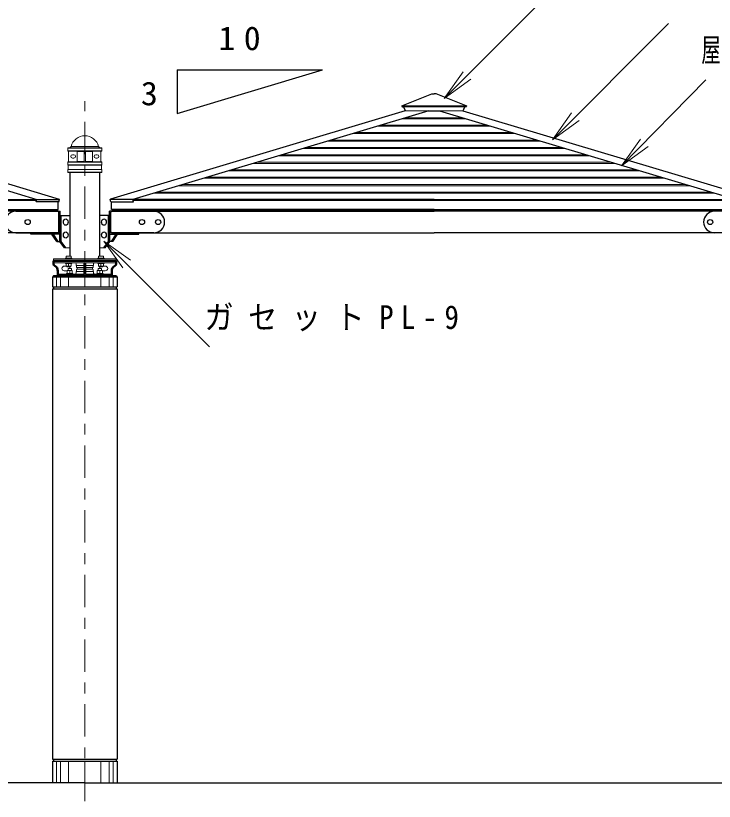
# Model space of a CAD drawing. Units: millimetres on the paper, scale 1:50. Extents: x -365 to 12, y -40 to 257.
# Drawn here: x -272.5 to -207.7, y 63.7 to 136.6 of the extents above; entities that cross this region are included whole.
import ezdxf
from ezdxf.enums import TextEntityAlignment as Align

# ---------------------------------------------------------------- set-up
doc = ezdxf.new("R2010")
doc.units = ezdxf.units.MM
doc.linetypes.add('USER2', pattern=[6, 3, -1, 1, -1])
doc.layers.add('LY_1', color=7, linetype='Continuous', lineweight=13)
doc.styles.add('ＭＳ ゴシック', font='')
doc.styles.get('ＭＳ ゴシック').set_extended_font_data('MS Gothic')

# ---------------------------------------------------------------- blocks, each defined once
blk = doc.blocks.new('open_arrow')
at = {"color": 0, "linetype": 'Continuous', "lineweight": -2}
blk.add_lwpolyline([(7.5, 1.25), (0, 0), (7.5, -1.25)], dxfattribs=at)

msp = doc.modelspace()

# ---------------------------------------------------------------- linework, layer by layer
at = {"layer": 'LY_1'}
for p, q in [((-232.77, 128.919), (-220.679, 141.01)), ((-222.723, 125.088), (-211.943, 135.868)), ((-216.31, 122.649), (-208.494, 130.641)), ((-267.677, 124.311), (-267.657, 124.331)), ((-267.677, 124.311), (-267.677, 124.051)), ((-267.677, 124.311), (-264.517, 124.311)), ((-267.677, 124.051), (-264.517, 124.051)), ((-267.677, 124.051), (-267.657, 124.031)), ((-267.657, 124.331), (-264.537, 124.331)), ((-267.657, 124.031), (-266.835, 123.995)), ((-267.657, 124.031), (-264.537, 124.031)), ((-267.597, 124.026), (-267.597, 123.035)), ((-267.495, 124.331), (-267.377, 124.449)), ((-267.377, 124.449), (-264.817, 124.449)), ((-266.797, 123.993), (-266.167, 123.993)), ((-266.797, 123.955), (-266.797, 123.106)), ((-266.167, 123.991), (-266.167, 123.071)), ((-265.397, 123.993), (-266.027, 123.993)), ((-266.027, 123.991), (-266.027, 123.071)), ((-265.397, 123.955), (-265.397, 123.106)), ((-264.537, 124.031), (-265.359, 123.995)), ((-264.699, 124.331), (-264.817, 124.449)), ((-264.597, 124.026), (-264.597, 123.035)), ((-264.537, 124.331), (-264.517, 124.311)), ((-264.537, 124.031), (-264.517, 124.051)), ((-264.517, 124.311), (-264.517, 124.051)), ((-267.247, 123.681), (-267.107, 123.681)), ((-267.247, 123.381), (-267.107, 123.381)), ((-264.947, 123.681), (-265.087, 123.681)), ((-264.947, 123.381), (-265.087, 123.381)), ((-267.637, 123.031), (-267.677, 122.991)), ((-267.677, 122.991), (-264.517, 122.991)), ((-267.677, 122.991), (-267.677, 122.751)), ((-267.677, 122.751), (-264.517, 122.751)), ((-267.677, 122.751), (-267.657, 122.731)), ((-267.657, 122.731), (-264.537, 122.731)), ((-267.657, 122.731), (-267.657, 122.331)), ((-267.637, 123.031), (-266.835, 123.066)), ((-267.637, 123.031), (-264.557, 123.031)), ((-266.797, 123.067), (-266.167, 123.067)), ((-265.397, 123.067), (-266.027, 123.067)), ((-264.557, 123.031), (-265.359, 123.066)), ((-264.557, 123.031), (-264.517, 122.991)), ((-264.517, 122.751), (-264.537, 122.731)), ((-264.537, 122.731), (-264.537, 122.331)), ((-264.517, 122.991), (-264.517, 122.751)), ((-267.657, 122.331), (-267.677, 122.311)), ((-267.677, 122.311), (-264.517, 122.311)), ((-267.677, 122.311), (-267.677, 122.071)), ((-267.677, 122.071), (-264.517, 122.071)), ((-267.677, 122.071), (-267.637, 122.031)), ((-267.657, 122.331), (-264.537, 122.331)), ((-267.637, 122.031), (-264.557, 122.031)), ((-264.517, 122.071), (-264.557, 122.031)), ((-264.537, 122.331), (-264.517, 122.311)), ((-264.517, 122.311), (-264.517, 122.071)), ((-264.344, 115.675), (-254.542, 105.874)), ((-267.994, 115.049), (-267.495, 115.049)), ((-264.199, 115.049), (-264.699, 115.049)), ((-268.997, 114.029), (-268.997, 113.849)), ((-263.197, 114.029), (-268.997, 114.029)), ((-268.997, 113.669), (-266.187, 113.669)), ((-267.297, 114.093), (-267.897, 114.093)), ((-267.897, 114.093), (-267.897, 114.029)), ((-267.897, 113.605), (-267.897, 113.669)), ((-267.837, 114.293), (-267.837, 114.093)), ((-267.357, 114.293), (-267.837, 114.293)), ((-267.357, 114.293), (-267.357, 114.093)), ((-267.297, 114.093), (-267.297, 114.029)), ((-267.297, 113.605), (-267.297, 113.669)), ((-266.187, 113.669), (-266.187, 112.629)), ((-263.197, 113.669), (-266.007, 113.669)), ((-266.007, 113.669), (-266.007, 112.629)), ((-264.297, 114.093), (-264.897, 114.093)), ((-264.897, 114.093), (-264.897, 114.029)), ((-264.897, 113.605), (-264.897, 113.669)), ((-264.357, 114.293), (-264.837, 114.293)), ((-264.837, 114.293), (-264.837, 114.093)), ((-264.357, 114.293), (-264.357, 114.093)), ((-264.297, 114.093), (-264.297, 114.029)), ((-264.297, 113.605), (-264.297, 113.669)), ((-263.197, 114.029), (-263.197, 113.849)), ((-267.997, 113.369), (-267.837, 113.369)), ((-267.997, 112.929), (-267.737, 112.929)), ((-267.897, 113.605), (-267.297, 113.605)), ((-267.837, 113.345), (-267.837, 113.604)), ((-267.837, 113.345), (-267.357, 113.345)), ((-267.757, 113.293), (-267.757, 113.345)), ((-267.757, 113.293), (-267.437, 113.293)), ((-267.737, 112.953), (-267.737, 112.693)), ((-267.737, 112.953), (-267.257, 112.953)), ((-267.657, 113.149), (-267.657, 112.953)), ((-267.337, 113.149), (-267.657, 113.149)), ((-267.597, 113.345), (-267.597, 113.604)), ((-267.497, 112.953), (-267.497, 112.693)), ((-267.437, 113.293), (-267.437, 113.345)), ((-267.357, 113.345), (-267.357, 113.604)), ((-267.337, 113.149), (-267.337, 112.953)), ((-267.257, 112.953), (-267.257, 112.693)), ((-266.897, 113.569), (-266.897, 113.449)), ((-266.857, 113.429), (-266.897, 113.449)), ((-266.857, 113.429), (-266.857, 113.249)), ((-266.187, 113.429), (-266.857, 113.429)), ((-266.817, 113.229), (-266.857, 113.249)), ((-266.857, 113.049), (-266.817, 113.069)), ((-266.857, 113.049), (-266.857, 112.869)), ((-266.817, 113.229), (-266.817, 113.069)), ((-266.187, 113.229), (-266.817, 113.229)), ((-266.187, 113.069), (-266.817, 113.069)), ((-266.047, 113.229), (-266.147, 113.229)), ((-266.007, 113.429), (-265.337, 113.429)), ((-266.007, 113.229), (-265.377, 113.229)), ((-266.007, 113.069), (-265.377, 113.069)), ((-265.377, 113.229), (-265.337, 113.249)), ((-265.377, 113.229), (-265.377, 113.069)), ((-265.337, 113.049), (-265.377, 113.069)), ((-265.337, 113.429), (-265.297, 113.449)), ((-265.337, 113.429), (-265.337, 113.249)), ((-265.337, 113.049), (-265.337, 112.869)), ((-265.297, 113.569), (-265.297, 113.449)), ((-264.937, 112.953), (-264.937, 112.693)), ((-264.457, 112.953), (-264.937, 112.953)), ((-264.297, 113.605), (-264.897, 113.605)), ((-264.537, 113.149), (-264.857, 113.149)), ((-264.857, 113.149), (-264.857, 112.953)), ((-264.837, 113.345), (-264.837, 113.604)), ((-264.357, 113.345), (-264.837, 113.345)), ((-264.757, 113.293), (-264.757, 113.345)), ((-264.437, 113.293), (-264.757, 113.293)), ((-264.697, 112.953), (-264.697, 112.693)), ((-264.597, 113.345), (-264.597, 113.604)), ((-264.537, 113.149), (-264.537, 112.953)), ((-264.457, 112.953), (-264.457, 112.693)), ((-264.197, 112.929), (-264.457, 112.929)), ((-264.437, 113.293), (-264.437, 113.345)), ((-264.357, 113.345), (-264.357, 113.604)), ((-264.197, 113.369), (-264.357, 113.369)), ((-268.722, 112.35), (-268.722, 111.449)), ((-268.597, 112.629), (-266.187, 112.629)), ((-268.347, 112.35), (-268.347, 111.449)), ((-267.797, 112.693), (-267.797, 112.629)), ((-267.797, 112.693), (-267.197, 112.693)), ((-267.597, 112.35), (-267.597, 111.449)), ((-267.197, 112.693), (-267.197, 112.629)), ((-266.897, 112.849), (-266.857, 112.869)), ((-266.897, 112.849), (-266.897, 112.729)), ((-266.187, 112.869), (-266.857, 112.869)), ((-266.097, 112.35), (-266.097, 111.449)), ((-266.007, 112.869), (-265.337, 112.869)), ((-263.597, 112.629), (-266.007, 112.629)), ((-265.297, 112.849), (-265.337, 112.869)), ((-265.297, 112.849), (-265.297, 112.729)), ((-264.997, 112.693), (-264.397, 112.693)), ((-264.997, 112.693), (-264.997, 112.629)), ((-264.597, 112.35), (-264.597, 111.449)), ((-264.397, 112.693), (-264.397, 112.629)), ((-263.847, 112.35), (-263.847, 111.449)), ((-263.472, 112.35), (-263.472, 111.449)), ((-268.722, 67.449), (-268.722, 65.449)), ((-268.347, 67.449), (-268.347, 65.449)), ((-267.597, 67.449), (-267.597, 65.449)), ((-266.097, 67.449), (-266.097, 65.449)), ((-264.597, 67.449), (-264.597, 65.449)), ((-263.847, 67.449), (-263.847, 65.449)), ((-263.472, 67.449), (-263.472, 65.449))]:
    msp.add_line(p, q, dxfattribs=at)
at = {"layer": 'LY_1', "lineweight": 25}
for p, q in [((-257.524, 127.51), (-244.044, 131.554)), ((-257.524, 131.554), (-244.044, 131.554)), ((-257.524, 131.554), (-257.524, 127.51)), ((-267.495, 122.031), (-267.495, 114.293)), ((-264.699, 114.293), (-264.699, 122.031)), ((-268.557, 118.618), (-268.557, 119.33)), ((-263.637, 118.618), (-263.637, 119.33)), ((-298.497, 118.618), (-268.557, 118.618)), ((-268.419, 115.649), (-268.419, 118.049)), ((-268.292, 115.649), (-268.292, 118.049)), ((-263.902, 115.649), (-263.902, 118.049)), ((-263.775, 115.649), (-263.775, 118.049)), ((-233.697, 118.618), (-263.637, 118.618)), ((-233.697, 118.618), (-203.757, 118.618)), ((-269.112, 116.249), (-269.112, 116.449)), ((-269.112, 116.249), (-268.984, 116.249)), ((-268.687, 115.649), (-269.112, 116.249)), ((-268.984, 116.249), (-268.984, 116.449)), ((-268.56, 115.649), (-268.984, 116.249)), ((-263.633, 115.649), (-263.209, 116.249)), ((-263.506, 115.649), (-263.082, 116.249)), ((-263.209, 116.249), (-263.209, 116.449)), ((-263.082, 116.249), (-263.209, 116.249)), ((-263.082, 116.249), (-263.082, 116.449)), ((-268.687, 115.649), (-268.292, 115.649)), ((-267.994, 115.049), (-268.419, 115.649)), ((-267.867, 115.049), (-268.292, 115.649)), ((-264.326, 115.049), (-263.902, 115.649)), ((-264.199, 115.049), (-263.775, 115.649)), ((-263.506, 115.649), (-263.902, 115.649)), ((-266.097, 65.449), (-338.39, 65.449)), ((-266.097, 65.449), (-193.804, 65.449))]:
    msp.add_line(p, q, dxfattribs=at)
at = {"layer": 'LY_1', "color": 2, "lineweight": 25}
for p, q in [((-236.678, 128.241), (-233.895, 129.348)), ((-233.895, 129.348), (-233.697, 129.348)), ((-233.498, 129.348), (-233.697, 129.348)), ((-230.715, 128.241), (-233.498, 129.348)), ((-236.689, 128.215), (-236.66, 128.141)), ((-230.704, 128.215), (-230.734, 128.141)), ((-236.526, 128.128), (-236.39, 127.788)), ((-230.868, 128.128), (-231.003, 127.788)), ((-268.497, 118.049), (-267.495, 118.049)), ((-263.697, 118.049), (-264.699, 118.049))]:
    msp.add_line(p, q, dxfattribs=at)
at = {"layer": 'LY_1', "linetype": 'USER2'}
msp.add_line((-266.097, 63.736), (-266.097, 128.673), dxfattribs=at)
at = {"layer": 'LY_1', "color": 2}
for p, q in [((-236.687, 128.234), (-233.697, 128.234)), ((-230.706, 128.234), (-233.697, 128.234)), ((-236.641, 128.128), (-233.697, 128.128)), ((-236.371, 127.775), (-233.697, 127.775)), ((-230.752, 128.128), (-233.697, 128.128)), ((-231.022, 127.775), (-233.697, 127.775))]:
    msp.add_line(p, q, dxfattribs=at)
at = {"layer": 'LY_1', "color": 131, "lineweight": 25}
for p, q in [((-297.991, 127.775), (-270.536, 119.538)), ((-295.826, 127.775), (-268.473, 119.569)), ((-236.368, 127.775), (-263.721, 119.569)), ((-234.202, 127.775), (-261.658, 119.538)), ((-233.191, 127.775), (-205.736, 119.538)), ((-231.026, 127.775), (-203.673, 119.569)), ((-270.598, 119.33), (-270.536, 119.538)), ((-268.511, 119.33), (-268.451, 119.529)), ((-263.682, 119.33), (-263.742, 119.529)), ((-261.595, 119.33), (-261.658, 119.538)), ((-268.511, 119.33), (-270.598, 119.33)), ((-263.682, 119.33), (-261.595, 119.33)), ((-298.497, 118.513), (-268.597, 118.513)), ((-268.577, 118.449), (-298.497, 118.449)), ((-269.533, 118.618), (-269.533, 118.569)), ((-268.677, 118.449), (-269.517, 118.449)), ((-269.477, 118.449), (-268.597, 118.449)), ((-268.597, 118.449), (-268.597, 118.513)), ((-268.497, 116.529), (-268.497, 118.369)), ((-268.497, 116.449), (-268.497, 118.049)), ((-263.697, 116.529), (-263.697, 118.369)), ((-263.697, 116.449), (-263.697, 118.049)), ((-263.617, 118.449), (-233.697, 118.449)), ((-233.697, 118.513), (-263.597, 118.513)), ((-263.597, 118.449), (-263.597, 118.513)), ((-262.717, 118.449), (-263.597, 118.449)), ((-263.517, 118.449), (-262.677, 118.449)), ((-262.661, 118.618), (-262.661, 118.569)), ((-233.697, 118.513), (-203.797, 118.513)), ((-203.777, 118.449), (-233.697, 118.449)), ((-268.577, 116.449), (-298.497, 116.449)), ((-269.112, 116.449), (-268.497, 116.449)), ((-263.082, 116.449), (-263.697, 116.449)), ((-263.617, 116.449), (-233.697, 116.449)), ((-203.777, 116.449), (-233.697, 116.449))]:
    msp.add_line(p, q, dxfattribs=at)
at = {"layer": 'LY_1', "color": 12}
for p, q in [((-234.387, 127.72), (-233.697, 127.72)), ((-233.007, 127.72), (-233.697, 127.72)), ((-236.685, 127.03), (-233.697, 127.03)), ((-236.371, 127.124), (-233.697, 127.124)), ((-231.022, 127.124), (-233.697, 127.124)), ((-230.708, 127.03), (-233.697, 127.03)), ((-238.984, 126.34), (-233.697, 126.34)), ((-238.67, 126.435), (-233.697, 126.435)), ((-228.724, 126.435), (-233.697, 126.435)), ((-228.409, 126.34), (-233.697, 126.34)), ((-241.283, 125.651), (-233.697, 125.651)), ((-240.969, 125.745), (-233.697, 125.745)), ((-226.425, 125.745), (-233.697, 125.745)), ((-226.111, 125.651), (-233.697, 125.651)), ((-243.582, 124.961), (-233.697, 124.961)), ((-243.267, 125.055), (-233.697, 125.055)), ((-224.126, 125.055), (-233.697, 125.055)), ((-223.812, 124.961), (-233.697, 124.961)), ((-245.88, 124.272), (-233.697, 124.272)), ((-245.566, 124.366), (-233.697, 124.366)), ((-221.827, 124.366), (-233.697, 124.366)), ((-221.513, 124.272), (-233.697, 124.272)), ((-248.179, 123.582), (-233.697, 123.582)), ((-247.865, 123.676), (-233.697, 123.676)), ((-219.529, 123.676), (-233.697, 123.676)), ((-219.214, 123.582), (-233.697, 123.582)), ((-250.478, 122.892), (-233.697, 122.892)), ((-250.164, 122.987), (-233.697, 122.987)), ((-217.23, 122.987), (-233.697, 122.987)), ((-216.915, 122.892), (-233.697, 122.892)), ((-252.777, 122.203), (-233.697, 122.203)), ((-252.462, 122.297), (-233.697, 122.297)), ((-214.931, 122.297), (-233.697, 122.297)), ((-214.617, 122.203), (-233.697, 122.203)), ((-255.076, 121.513), (-233.697, 121.513)), ((-254.761, 121.607), (-233.697, 121.607)), ((-212.632, 121.607), (-233.697, 121.607)), ((-212.318, 121.513), (-233.697, 121.513)), ((-259.359, 120.228), (-233.697, 120.228)), ((-257.374, 120.823), (-233.697, 120.823)), ((-257.06, 120.918), (-233.697, 120.918)), ((-210.333, 120.918), (-233.697, 120.918)), ((-210.019, 120.823), (-233.697, 120.823)), ((-208.035, 120.228), (-233.697, 120.228)), ((-259.673, 120.134), (-233.697, 120.134)), ((-207.72, 120.134), (-233.697, 120.134))]:
    msp.add_line(p, q, dxfattribs=at)
at = {"layer": 'LY_1', "color": 4, "lineweight": 25}
for p, q in [((-298.497, 119.538), (-268.497, 119.538)), ((-233.697, 119.538), (-263.697, 119.538)), ((-233.697, 119.538), (-203.697, 119.538)), ((-269.012, 112.449), (-269.097, 112.349)), ((-263.097, 112.35), (-269.097, 112.35)), ((-269.097, 112.348), (-269.097, 111.449)), ((-263.183, 112.449), (-269.011, 112.449)), ((-263.182, 112.45), (-263.096, 112.35)), ((-263.097, 112.348), (-263.097, 111.449)), ((-269.097, 111.449), (-263.097, 111.449)), ((-269.097, 111.249), (-263.097, 111.249)), ((-269.097, 111.249), (-269.097, 67.649)), ((-269.011, 111.449), (-269.011, 111.249)), ((-263.182, 111.449), (-263.182, 111.249)), ((-263.097, 111.249), (-263.097, 67.649)), ((-269.097, 67.649), (-263.097, 67.649)), ((-269.097, 67.449), (-263.097, 67.449)), ((-269.097, 67.449), (-269.097, 65.449)), ((-269.011, 67.649), (-269.011, 67.449)), ((-263.182, 67.649), (-263.182, 67.449)), ((-263.097, 67.449), (-263.097, 65.449))]:
    msp.add_line(p, q, dxfattribs=at)
at = {"layer": 'LY_1', "color": 4}
for p, q in [((-270.564, 119.444), (-298.497, 119.444)), ((-261.629, 119.444), (-233.697, 119.444)), ((-205.764, 119.444), (-233.697, 119.444))]:
    msp.add_line(p, q, dxfattribs=at)
at = {"layer": 'LY_1', "color": 40, "lineweight": 25}
for p, q in [((-272.497, 118.449), (-268.377, 118.449)), ((-268.377, 116.329), (-268.377, 118.449)), ((-259.697, 118.449), (-263.817, 118.449)), ((-263.817, 116.329), (-263.817, 118.449)), ((-272.497, 116.449), (-268.377, 116.449)), ((-271.097, 116.329), (-271.097, 116.449)), ((-268.377, 116.329), (-271.097, 116.329)), ((-259.697, 116.449), (-263.817, 116.449)), ((-263.817, 116.329), (-261.097, 116.329)), ((-261.097, 116.329), (-261.097, 116.449))]:
    msp.add_line(p, q, dxfattribs=at)
at = {"layer": 'LY_1', "color": 140, "lineweight": 50}
for p, q in [((-268.997, 113.849), (-263.197, 113.849)), ((-268.997, 113.849), (-268.997, 113.565)), ((-263.197, 113.849), (-263.197, 113.565)), ((-268.597, 112.909), (-268.597, 112.449)), ((-268.597, 112.449), (-263.597, 112.449)), ((-263.597, 112.909), (-263.597, 112.449))]:
    msp.add_line(p, q, dxfattribs=at)
at = {"layer": 'LY_1', "color": 40, "lineweight": 25}
for centre in [(-271.397, 117.449), (-260.797, 117.449), (-259.297, 117.449), (-208.097, 117.449)]:
    msp.add_circle(centre, 0.24, dxfattribs=at)
at = {"layer": 'LY_1', "color": 2, "lineweight": 25}
for centre, start, end in [((-236.671, 128.222), 111.7, 201.7), ((-230.723, 128.222), 338.3, 68.3), ((-236.641, 128.148), 201.7, 270), ((-236.371, 127.795), 196.7, 270), ((-231.022, 127.795), 270, 343.3), ((-230.752, 128.148), 270, 338.3)]:
    msp.add_arc(centre, 0.02, start, end, dxfattribs=at)
at = {"layer": 'LY_1'}
for centre, radius, start, end in [((-266.097, 124.129), 1.319, 14.00253, 165.99746), ((-266.837, 123.955), 0.04, 0, 87.5), ((-266.207, 123.991), 0.04, 0, 90), ((-265.987, 123.991), 0.04, 90, 180), ((-265.357, 123.955), 0.04, 92.5, 180), ((-267.247, 123.531), 0.15, 90, 270), ((-267.107, 123.531), 0.15, 270, 90), ((-265.087, 123.531), 0.15, 90, 270), ((-264.947, 123.531), 0.15, 270, 90), ((-266.837, 123.106), 0.04, 272.5, 0), ((-266.207, 123.071), 0.04, 270, 0), ((-265.987, 123.071), 0.04, 180, 270), ((-265.357, 123.106), 0.04, 180, 267.5), ((-266.997, 113.569), 0.1, 0, 90), ((-265.197, 113.569), 0.1, 89.99999, 180), ((-267.997, 113.149), 0.22, 90.00001, 267.3386), ((-267.697, 113.149), 0.22, 0.00016, 40.88696), ((-264.497, 113.149), 0.22, 139.11303, 179.99984), ((-264.197, 113.149), 0.22, 270, 90), ((-266.997, 112.729), 0.1, 270, 0), ((-265.197, 112.729), 0.1, 179.99999, 270)]:
    msp.add_arc(centre, radius, start, end, dxfattribs=at)
at = {"layer": 'LY_1', "color": 131, "lineweight": 25}
for centre, radius, start, end in [((-268.482, 119.538), 0.032, 343.30076, 73.30076), ((-263.712, 119.538), 0.032, 106.69924, 196.69924), ((-269.477, 118.569), 0.056, 180, 270), ((-268.577, 118.369), 0.08, 0, 90), ((-263.617, 118.369), 0.08, 90, 180), ((-262.717, 118.569), 0.056, 270, 0), ((-268.577, 116.529), 0.08, 270, 0), ((-263.617, 116.529), 0.08, 180, 270)]:
    msp.add_arc(centre, radius, start, end, dxfattribs=at)
at = {"layer": 'LY_1', "color": 40, "lineweight": 25}
for centre, start, end in [((-272.497, 117.449), 90, 270), ((-259.697, 117.449), 270, 90), ((-207.697, 117.449), 90, 270)]:
    msp.add_arc(centre, 1, start, end, dxfattribs=at)
at = {"layer": 'LY_1', "color": 140, "lineweight": 50}
for centre, radius, start, end in [((-268.797, 113.565), 0.2, 180, 242.74229), ((-269.135, 112.909), 0.538, 0, 62.74229), ((-263.059, 112.909), 0.538, 117.25771, 179.99999), ((-263.397, 113.565), 0.2, 297.25771, 0)]:
    msp.add_arc(centre, radius, start, end, dxfattribs=at)
at = {"layer": 'LY_1', "lineweight": 25}
for centre in [(-267.867, 117.449), (-264.326, 117.449), (-267.867, 116.249), (-264.326, 116.249)]:
    msp.add_ellipse(centre, major_axis=(0, 0.3), ratio=0.707107, dxfattribs=at)

# ---------------------------------------------------------------- block references
at = {"layer": 'LY_1', "xscale": 0.4, "yscale": 0.4}
for p, rotation in [((-232.77, 128.919), 45), ((-222.723, 125.088), 45), ((-216.31, 122.649), 45.6), ((-264.344, 115.675), 315)]:
    msp.add_blockref('open_arrow', p, dxfattribs=dict(at, rotation=rotation))

# ---------------------------------------------------------------- texts
at = {"layer": 'LY_1', "style": 'ＭＳ ゴシック', "width": 1.05}
msp.add_text('3', height=2.199, dxfattribs=at).set_placement((-260.111, 129.374), align=Align.MIDDLE_CENTER)
at = {"layer": 'LY_1', "char_height": 2.199, "style": 'ＭＳ ゴシック'}
for s, insert, attachment_point in [('\\T1.5;\\W1.05;10', (-251.356, 134.474), 5), ('\\T1.64;\\W0.6;屋根：アルミ押出材', (-208.911, 133.291), 4), ('\\T1.5;\\W0.9;ガセットPL-9', (-254.997, 108.524), 4)]:
    msp.add_mtext(s, dxfattribs=dict(at, insert=insert, attachment_point=attachment_point))

doc.saveas('drawing.dxf')
